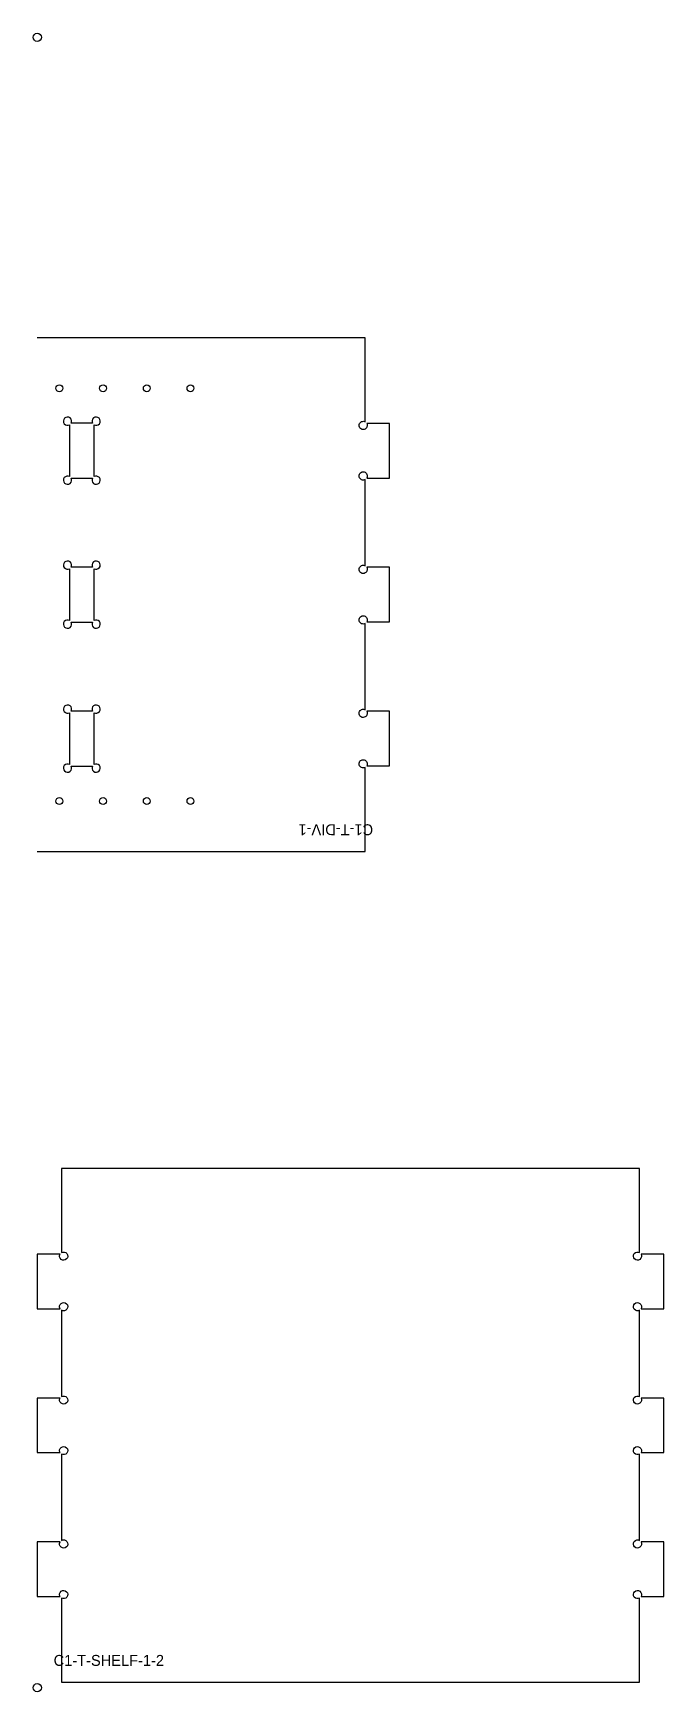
# Model space of a CAD drawing. Header units: millimetres. Extents: x -3 to 459, y 3 to 1217.
import ezdxf

# ---------------------------------------------------------------- set-up
doc = ezdxf.new("R2010")
doc.units = ezdxf.units.MM
for name, color, linetype in [('DRILL_5_D12', 5, 'CONTINUOUS'), ('LABEL', 8, 'CONTINUOUS'), ('OUTLINE', 7, 'CONTINUOUS'), ('OUTLINE_OPEN', 7, 'CONTINUOUS'), ('THROUGH', 1, 'CONTINUOUS'), ('TILE_REG', 6, 'CONTINUOUS')]:
    doc.layers.add(name, color=color, linetype=linetype)

msp = doc.modelspace()

# ---------------------------------------------------------------- linework, layer by layer
at = {"layer": 'DRILL_5_D12'}
for centre in [(16.2, 957.1), (48.2, 957.1), (80.2, 957.1), (112.2, 957.1), (16.2, 655), (48.2, 655), (80.2, 655), (112.2, 655)]:
    msp.add_circle(centre, 2.5, dxfattribs=at)
at = {"layer": 'OUTLINE'}
msp.add_lwpolyline([(17.8, 10), (441.1, 10), (441.1, 71.585257, -7.595754), (442.198076, 72.683333), (458.9, 72.683333), (458.9, 112.683333), (442.198076, 112.683333, -7.595754), (441.1, 113.78141), (441.1, 176.951924, -7.595754), (442.198076, 178.05), (458.9, 178.05), (458.9, 218.05), (442.198076, 218.05, -7.595754), (441.1, 219.148076), (441.1, 282.31859, -7.595754), (442.198076, 283.416667), (458.9, 283.416667), (458.9, 323.416667), (442.198076, 323.416667, -7.595754), (441.1, 324.514743), (441.1, 386.1), (17.8, 386.1), (17.8, 324.514743, -7.595754), (16.701924, 323.416667), (0, 323.416667), (0, 283.416667), (16.701924, 283.416667, -7.595754), (17.8, 282.31859), (17.8, 219.148076, -7.595754), (16.701924, 218.05), (0, 218.05), (0, 178.05), (16.701924, 178.05, -7.595754), (17.8, 176.951924), (17.8, 113.78141, -7.595754), (16.701924, 112.683333), (0, 112.683333), (0, 72.683333), (16.701924, 72.683333, -7.595754), (17.8, 71.585257)], format="xyb", close=True, dxfattribs=at)
at = {"layer": 'OUTLINE_OPEN'}
msp.add_lwpolyline([(0, 618), (240.2, 618), (240.2, 679.585257), (239.567095, 679.311375), (238.888372, 679.189253), (238.199694, 679.225345), (237.537453, 679.417744), (236.936644, 679.756282), (236.429015, 680.223072), (236.041389, 680.793445), (235.794251, 681.437264), (235.700658, 682.120506), (235.765557, 682.807068), (235.985519, 683.460671), (236.34892, 684.046777), (236.836557, 684.534414), (237.422662, 684.897814), (238.076265, 685.117776), (238.762827, 685.182675), (239.44607, 685.089083), (240.089888, 684.841944), (240.660262, 684.454319), (241.127051, 683.946689), (241.465589, 683.34588), (241.657988, 682.68364), (241.69408, 681.994962), (241.571958, 681.316238), (241.298076, 680.683333), (258, 680.683333), (258, 720.683333), (241.298076, 720.683333), (241.571958, 720.050429), (241.69408, 719.371705), (241.657988, 718.683027), (241.465589, 718.020787), (241.127051, 717.419978), (240.660262, 716.912348), (240.089888, 716.524723), (239.44607, 716.277584), (238.762827, 716.183991), (238.076265, 716.248891), (237.422662, 716.468852), (236.836557, 716.832253), (236.34892, 717.31989), (235.985519, 717.905995), (235.765557, 718.559598), (235.700658, 719.246161), (235.794251, 719.929403), (236.041389, 720.573221), (236.429015, 721.143595), (236.936644, 721.610384), (237.537453, 721.948923), (238.199694, 722.141321), (238.888372, 722.177414), (239.567095, 722.055292), (240.2, 721.78141), (240.2, 784.951924), (239.567095, 784.678042), (238.888372, 784.55592), (238.199694, 784.592012), (237.537453, 784.784411), (236.936644, 785.122949), (236.429015, 785.589738), (236.041389, 786.160112), (235.794251, 786.80393), (235.700658, 787.487173), (235.765557, 788.173735), (235.985519, 788.827338), (236.34892, 789.413443), (236.836557, 789.90108), (237.422662, 790.264481), (238.076265, 790.484443), (238.762827, 790.549342), (239.44607, 790.455749), (240.089888, 790.208611), (240.660262, 789.820985), (241.127051, 789.313356), (241.465589, 788.712547), (241.657988, 788.050306), (241.69408, 787.361628), (241.571958, 786.682905), (241.298076, 786.05), (258, 786.05), (258, 826.05), (241.298076, 826.05), (241.571958, 825.417095), (241.69408, 824.738372), (241.657988, 824.049694), (241.465589, 823.387453), (241.127051, 822.786644), (240.660262, 822.279015), (240.089888, 821.891389), (239.44607, 821.644251), (238.762827, 821.550658), (238.076265, 821.615557), (237.422662, 821.835519), (236.836557, 822.19892), (236.34892, 822.686557), (235.985519, 823.272662), (235.765557, 823.926265), (235.700658, 824.612827), (235.794251, 825.29607), (236.041389, 825.939888), (236.429015, 826.510262), (236.936644, 826.977051), (237.537453, 827.315589), (238.199694, 827.507988), (238.888372, 827.54408), (239.567095, 827.421958), (240.2, 827.148076), (240.2, 890.31859), (239.567095, 890.044708), (238.888372, 889.922586), (238.199694, 889.958679), (237.537453, 890.151077), (236.936644, 890.489616), (236.429015, 890.956405), (236.041389, 891.526779), (235.794251, 892.170597), (235.700658, 892.853839), (235.765557, 893.540402), (235.985519, 894.194005), (236.34892, 894.78011), (236.836557, 895.267747), (237.422662, 895.631148), (238.076265, 895.851109), (238.762827, 895.916009), (239.44607, 895.822416), (240.089888, 895.575277), (240.660262, 895.187652), (241.127051, 894.680022), (241.465589, 894.079213), (241.657988, 893.416973), (241.69408, 892.728295), (241.571958, 892.049571), (241.298076, 891.416667), (258, 891.416667), (258, 931.416667), (241.298076, 931.416667), (241.571958, 930.783762), (241.69408, 930.105038), (241.657988, 929.41636), (241.465589, 928.75412), (241.127051, 928.153311), (240.660262, 927.645681), (240.089888, 927.258056), (239.44607, 927.010917), (238.762827, 926.917325), (238.076265, 926.982224), (237.422662, 927.202186), (236.836557, 927.565586), (236.34892, 928.053223), (235.985519, 928.639329), (235.765557, 929.292932), (235.700658, 929.979494), (235.794251, 930.662736), (236.041389, 931.306555), (236.429015, 931.876928), (236.936644, 932.343718), (237.537453, 932.682256), (238.199694, 932.874655), (238.888372, 932.910747), (239.567095, 932.788625), (240.2, 932.514743), (240.2, 994.1), (0, 994.1)], dxfattribs=at)
at = {"layer": 'THROUGH'}
for points in [[(40.536924, 891.341667, 7.595754), (41.635, 892.439743), (41.635, 930.39359, 7.595754), (40.536924, 931.491667), (24.783076, 931.491667, 7.595754), (23.685, 930.39359), (23.685, 892.439743, 7.595754), (24.783076, 891.341667)], [(40.536924, 785.975, 7.595754), (41.635, 787.073076), (41.635, 825.026924, 7.595754), (40.536924, 826.125), (24.783076, 826.125, 7.595754), (23.685, 825.026924), (23.685, 787.073076, 7.595754), (24.783076, 785.975)], [(40.536924, 680.608333, 7.595754), (41.635, 681.70641), (41.635, 719.660257, 7.595754), (40.536924, 720.758333), (24.783076, 720.758333, 7.595754), (23.685, 719.660257), (23.685, 681.70641, 7.595754), (24.783076, 680.608333)]]:
    msp.add_lwpolyline(points, format="xyb", close=True, dxfattribs=at)
at = {"layer": 'TILE_REG'}
for centre in [(0, 1214), (0, 6)]:
    msp.add_circle(centre, 3, dxfattribs=at)

# ---------------------------------------------------------------- texts
at = {"layer": 'LABEL'}
msp.add_text('C1-T-DIV-1', height=8, rotation=180, dxfattribs=at).set_placement((246, 638))
msp.add_text('C1-T-SHELF-1-2', height=8, dxfattribs=at).set_placement((12, 22))

doc.saveas('drawing.dxf')
